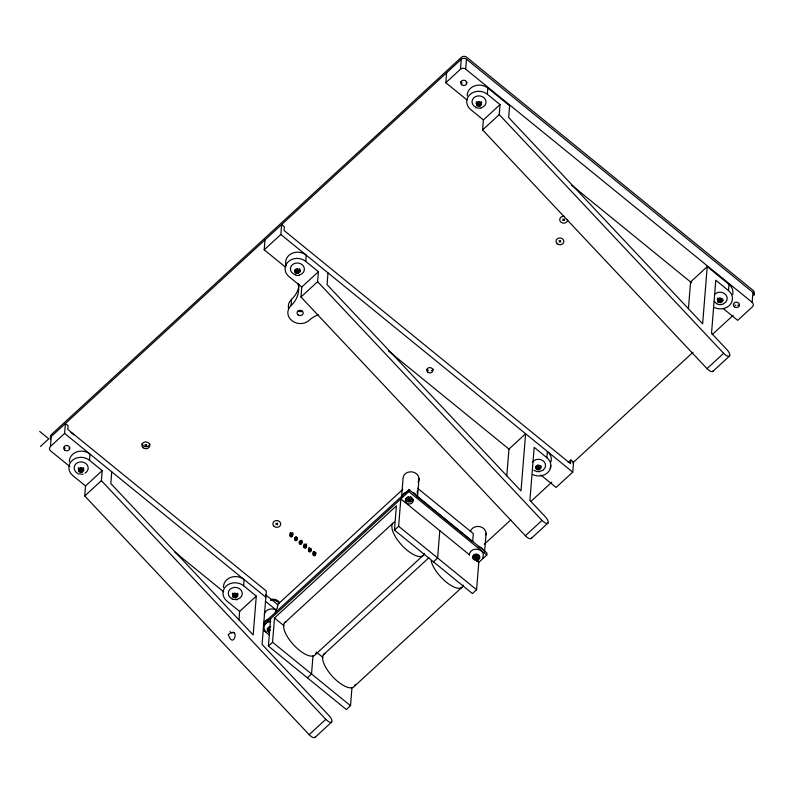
<?xml version="1.0" encoding="UTF-8"?>
<svg xmlns="http://www.w3.org/2000/svg" width="794" height="794" viewBox="0 0 794 794"><rect width="100%" height="100%" fill="white"/><g stroke="black" fill="none" stroke-linecap="round" stroke-linejoin="round"><path stroke-width="1.19" d="M69.912 466.614L50.687 450.962A3.692 3.186 4.6 0 1 50.459 446.456L51.263 436.511L461.274 59.292A3.692 3.186 4.6 0 1 466.495 59.203L752.95 292.41A3.692 3.186 4.6 0 1 754.052 295.477M50.459 446.456L64.612 433.445L65.406 423.5L68.125 425.713L67.827 429.445L266.347 591.054L262.07 644.43L329.143 715.781A6.163 2.432 47.4 0 1 331.694 722.044L315.039 737.368M78.239 469.423L80.154 467.656L82.933 468.252L83.787 470.614L81.861 472.38L79.082 471.785L78.378 467.686M78.656 470.604L78.805 468.867L79.082 471.785M80.472 472.083L80.611 470.346M81.008 470.018L81.177 467.964M81.861 472.38L82 470.644L83.926 468.867M83.36 469.433L83.499 467.686M315.327 736.753A6.163 2.432 47.4 0 1 309.144 734.658L84.73 495.952L85.534 485.958L102.188 470.644L89.504 460.312A12.317 10.63 4.6 0 0 72.105 460.589A12.317 10.63 4.6 0 0 72.85 475.626L85.534 485.958M89.504 460.312L90 454.089A12.317 10.63 4.6 0 0 76.482 452.004A12.317 10.63 4.6 0 0 69.376 461.949M84.73 495.952L101.384 480.638L102.188 470.644M111.755 471.805L110.813 483.546L253.167 634.972L256.293 596.096L243.609 585.764A12.317 10.63 4.6 0 0 226.211 586.041A12.317 10.63 4.6 0 0 226.955 601.088L239.639 611.42L238.954 619.916M232.344 594.885L234.26 593.118L237.039 593.704L237.892 596.066L235.967 597.832L233.188 597.247L232.483 593.148M232.761 596.066L232.91 594.319L233.188 597.247M234.577 597.535L234.716 595.798M235.113 595.47L235.282 593.426M235.967 597.832L236.106 596.096L238.031 594.329M285.602 267.241L264.194 249.812L264.998 239.877M237.466 594.885L237.605 593.148M243.609 585.764L244.105 579.551A12.317 10.63 4.6 0 0 230.588 577.456A12.317 10.63 4.6 0 0 223.481 587.411M264.194 249.812L280.848 234.498L281.652 224.553L284.371 226.766L284.073 230.498L570.519 463.696L570.826 459.964L573.546 462.177L572.742 472.122L556.088 487.447L540.754 474.961M318.285 314.752A28.892 24.922 4.6 0 0 309.194 320.31A12.317 10.63 4.6 0 1 291.795 320.587A12.317 10.63 4.6 0 1 291.061 305.551L291.557 299.338A28.892 24.922 4.6 0 0 299.06 284.818M294.892 271.667L295.031 269.93L295.318 272.848L298.087 273.444L300.013 271.677L300.152 269.93M296.708 273.146L296.847 271.409M297.244 271.082L297.403 269.027M268.521 630.396L268.66 628.659L268.948 631.577L268.094 629.215L270.02 627.449M298.087 273.444L298.236 271.707L299.517 270.526M351.98 687.535L350.511 705.707L346.353 709.538L268.392 646.078L270.595 618.734M299.586 270.496L299.725 268.749M268.392 646.078L272.55 642.247L274.506 618.01L396.414 505.857L394.459 530.084L472.42 593.555L476.579 589.724L478.782 562.38L486.772 555.026L486.94 553.041L408.979 489.57L263.489 623.429M275.439 613.037L275.697 609.772L277.364 608.244L277.662 604.512L402.856 489.332M531.553 537.816A6.163 2.432 47.4 0 1 525.37 535.722L300.966 297.016L301.77 287.021L318.424 271.707L305.73 261.375A12.317 10.63 4.6 0 0 288.341 261.653A12.317 10.63 4.6 0 0 289.076 276.689L301.77 287.021M305.73 261.375L306.236 255.152A12.317 10.63 4.6 0 0 291.309 253.703A12.317 10.63 4.6 0 0 286.158 265.762M292.678 532.665L292.4 536.149L291.338 537.131L290.177 536.188L290.455 532.705M290.177 536.188L291.239 535.206L291.428 532.883M297.194 537.578L297.006 539.9L295.934 540.883L294.782 539.93L294.961 537.617M294.782 539.93L295.844 538.957L296.033 536.635M300.966 297.016L317.62 281.701L318.424 271.707M301.889 540.168L301.611 543.642L300.539 544.624L299.388 543.682L299.566 541.359M299.388 543.682L300.45 542.699L300.638 540.386M306.494 543.92L306.216 547.394L305.144 548.376L303.993 547.433L304.271 543.95M303.993 547.433L305.055 546.451L305.243 544.128M327.991 272.868L327.049 284.609L521.003 490.92L525.608 433.742L508.954 449.067L506.8 475.834M311.01 548.823L310.821 551.145L309.749 552.128L308.598 551.185L308.876 547.701M308.598 551.185L309.66 550.202L309.849 547.88M315.615 552.574L315.426 554.897L314.355 555.869L313.193 554.927L313.481 551.453M313.193 554.927L314.265 553.944L314.454 551.631M312.995 655.804L311.536 673.977L307.367 677.808M394.459 530.084L398.628 526.253L400.821 498.92L469.274 554.639M401.615 496.389L403.024 478.842A8.009 6.908 4.6 0 1 412.761 472.003A8.009 6.908 4.6 0 1 418.11 482.057M263.32 625.414L408.821 491.565L408.979 489.57M409.257 500.587L409.416 498.602M466.941 99.915L445.821 82.715L446.625 72.77M417.237 492.885L417.426 490.583M417.505 497.302L419.014 478.584M445.821 82.715L460.48 69.237L461.274 59.292M723.314 308.618L737.715 320.349L752.375 306.861A3.692 3.186 4.6 0 0 752.146 302.345L465.691 69.147L466.495 59.203M439.807 530.65L437.603 557.993L433.445 561.824M476.092 103.389L478.018 101.622L480.787 102.218L481.64 104.58L479.715 106.346L476.946 105.751L476.231 101.652M476.519 104.57L476.658 102.833L476.946 105.751M478.325 106.049L478.474 104.312M478.861 103.984L479.03 101.93M479.715 106.346L479.854 104.6L481.779 102.833M481.214 103.399L481.353 101.652M713.181 370.719A6.163 2.432 47.4 0 1 706.997 368.624L482.593 129.918L483.397 119.924L500.051 104.6L487.357 94.268A12.317 10.63 4.6 0 0 469.969 94.555A12.317 10.63 4.6 0 0 470.703 109.592L483.397 119.924M487.357 94.268L487.853 88.055A12.317 10.63 4.6 0 0 474.346 85.97A12.317 10.63 4.6 0 0 467.229 95.915M482.593 129.918L499.247 114.604L500.051 104.6M473.829 557.835L473.968 556.098L474.256 559.016L477.025 559.611L478.951 557.835L479.09 556.098L477.164 557.864L477.025 559.611M475.636 559.313L475.785 557.577M476.172 557.249L476.34 555.195M484.588 551.909L486.097 533.191M536.019 467.974L536.158 466.237L536.446 469.155L539.225 469.74L541.141 467.974L540.297 465.612L537.518 465.026L535.593 466.793L536.446 469.155M537.836 469.453L537.975 467.706M538.372 467.378L538.531 465.334M539.225 469.74L539.364 468.003L541.28 466.237M532.834 474.643A12.317 10.63 4.6 0 0 548.604 471.646A12.317 10.63 4.6 0 0 546.858 457.672L547.364 451.458A12.317 10.63 4.6 0 1 551.046 461.681M688.428 308.737L690.582 281.969L707.236 266.645L728.991 284.361A12.317 10.63 4.6 0 1 732.673 294.584M707.236 266.645L702.63 323.823L508.666 117.512L509.609 105.771L487.853 88.055M717.647 300.876L717.786 299.13M720.843 302.643L720.982 300.906L722.907 299.139L722.768 300.876L720.843 302.643L718.074 302.057L717.359 297.958M719.463 302.345L719.602 300.608M719.999 300.281L720.158 298.236M714.461 307.546A12.317 10.63 4.6 0 0 730.232 304.549A12.317 10.63 4.6 0 0 728.485 290.574L728.991 284.361M752.146 302.345L752.95 292.41M40.434 446.466L48.762 438.814L39.7 431.43M80.174 470.782L81.842 469.254M296.41 271.846L298.078 270.317M478.038 104.748L479.695 103.22M145.034 446.099L146.692 444.571M562.837 220.514L564.494 218.985M559.085 242.13L560.753 240.602M275.945 524.705L277.612 523.167M234.28 596.244L235.947 594.706M239.639 611.42L256.293 596.096M408.592 499.366L410.25 497.828M408.424 501.351L410.091 499.823M284.391 623.052L392.643 523.464M315.446 654.504L423.698 554.917M323.376 654.782L428.899 557.706M537.538 468.152L539.205 466.614M719.166 301.055L720.823 299.517M568.196 462.386L570.826 459.964M484.38 544.208L510.81 519.901M530.849 501.461L551.81 482.176M572.762 462.892L693.033 352.248M712.168 334.641L733.12 315.357M475.348 558.013L477.005 556.485M354.432 686.234L462.684 586.647M309.144 734.658L325.798 719.334A6.163 2.432 47.4 0 0 331.694 722.044M525.37 535.722L542.024 520.398A6.163 2.432 47.4 0 0 547.92 523.107L531.265 538.431M706.997 368.624L723.652 353.3A6.163 2.432 47.4 0 0 729.547 356.01L712.893 371.334M543.433 470.058L538.739 471.894M723.592 303.983L720.366 304.787L717.061 304.082M234.319 632.719L231.56 632.788L229.883 631.677M480.916 108.272L475.934 107.785M299.288 275.369L295.944 275.429M83.062 474.306L78.07 473.82L75.44 471.656M237.168 599.758L232.176 599.271M477.085 104.014L479.854 104.6M718.213 300.311L720.982 300.906M295.457 271.111L298.236 271.707M536.585 467.408L539.364 468.003M79.221 470.048L82 470.644M474.395 557.279L477.164 557.864M233.327 595.5L236.106 596.096M269.087 629.841L270.476 630.128M537.042 471.725L533.925 470.217M728.485 290.574L715.791 280.242L711.523 333.282L727.006 349.747A6.163 2.432 47.4 0 1 729.547 356.01M477.958 103.25L479.774 104.719M719.086 299.546L720.902 301.025M571.601 185.111L691.624 282.823M562.757 219.015L564.574 220.494M559.016 240.632L560.832 242.11M280.848 234.498L572.742 472.122M546.858 457.672L534.173 447.34L529.906 500.389L545.379 516.844A6.163 2.432 47.4 0 1 547.92 523.107M296.331 270.347L298.147 271.816M537.459 466.644L539.275 468.123M388.326 350.869L509.113 449.206M417.614 488.27L473.313 533.618L472.658 541.697L416.959 496.349M408.821 491.565L486.772 555.026M408.513 497.858L410.329 499.337M408.354 499.853L410.17 501.322M475.269 556.515L477.085 557.984M476.876 560.832L478.782 562.38M398.628 526.253L476.579 589.724M291.239 535.206L292.4 536.149M295.844 538.957L297.006 539.9M300.45 542.699L301.611 543.642M305.055 546.451L306.216 547.394M309.66 550.202L310.821 551.145M314.265 553.944L315.426 554.897M275.875 523.196L277.682 524.675M144.955 444.59L146.771 446.069M265.772 594.895L278.168 604.988M64.612 433.445L265.861 597.257M265.275 601.108L276.719 610.437M274.506 618.01L284.014 625.751M316.34 652.063L322.989 657.482M80.105 469.284L81.911 470.753M234.21 594.736L236.017 596.215M174.69 551.919L223.71 591.828M263.449 630.247L269.156 634.892M272.55 642.247L350.511 705.707M499.247 114.604L723.652 353.3M317.62 281.701L542.024 520.398M101.384 480.638L325.798 719.334M722.768 300.876L721.915 298.514L719.146 297.929L717.22 299.695L718.074 302.057M478.951 557.835L478.097 555.482L475.328 554.887L473.403 556.654L474.256 559.016M300.013 271.677L299.159 269.315L296.39 268.719L294.465 270.486L295.318 272.848M50.459 439.608A3.692 3.186 4.6 0 1 51.263 436.511M149.868 444.164A3.94 3.404 4.6 0 1 145.679 446.724A3.94 3.404 4.6 0 1 142.086 443.409M50.617 437.623A3.692 3.186 4.6 0 1 51.421 434.526L461.433 57.307A3.692 3.186 4.6 0 1 466.654 57.218L753.109 290.415A3.692 3.186 4.6 0 1 753.883 294.256M291.08 535.92A1.479 1.27 4.6 0 1 290.157 533.975A1.479 1.27 4.6 0 1 292.579 533.935A1.479 1.27 4.6 0 1 291.845 535.91M295.011 539.354A1.479 1.27 4.6 0 1 295.447 537.24A1.479 1.27 4.6 0 1 297.482 538.521A1.479 1.27 4.6 0 1 295.328 539.553M299.616 543.106A1.479 1.27 4.6 0 1 299.616 541.22A1.479 1.27 4.6 0 1 301.789 541.429A1.479 1.27 4.6 0 1 301.412 543.275M304.539 547.046A1.479 1.27 4.6 0 1 304.052 545.131A1.479 1.27 4.6 0 1 306.315 545.091A1.479 1.27 4.6 0 1 306.008 547.026M309.144 550.798A1.479 1.27 4.6 0 1 308.826 548.723A1.479 1.27 4.6 0 1 311.188 549.22A1.479 1.27 4.6 0 1 309.888 550.957M314.106 554.669A1.479 1.27 4.6 0 1 313.183 552.723A1.479 1.27 4.6 0 1 315.605 552.684A1.479 1.27 4.6 0 1 314.871 554.659M292.877 533.32A1.479 1.27 4.6 0 1 291.626 533.975M290.882 533.816A1.479 1.27 4.6 0 1 290.157 533.052M315.675 552.326A1.479 1.27 4.6 0 1 314.652 552.723M313.908 552.564A1.479 1.27 4.6 0 1 313.342 552.098M567.601 219.69A3.94 3.404 4.6 0 1 563.492 223.144A3.94 3.404 4.6 0 1 559.76 219.223A3.94 3.404 4.6 0 1 564.524 216.444M270.972 600.373A7.017 6.054 4.6 0 1 279.002 603.073M270.863 600.066A7.394 6.372 4.6 0 1 279.309 602.904M270.913 599.44A7.394 6.372 4.6 0 1 279.359 602.289M469.333 555.314A7.017 6.054 4.6 0 1 477.869 549.309A7.017 6.054 4.6 0 1 482.563 558.132M478.445 561.021A7.017 6.054 4.6 0 1 476.638 561.259M269.156 632.6A3.692 3.186 4.6 0 1 267.26 629.037A3.692 3.186 4.6 0 1 270.714 626.615M266.288 632.123A7.017 6.054 4.6 0 1 264.442 625.543A7.017 6.054 4.6 0 1 270.734 621.692M302.464 311.188A3.692 3.186 4.6 0 1 298.772 311.248M475.785 107.24A7.017 6.054 4.6 0 1 473.859 97.731A7.017 6.054 4.6 0 1 484.955 98.803A7.017 6.054 4.6 0 1 481.134 107.756M714.997 294.028A7.017 6.054 4.6 0 1 725.537 294.455A7.017 6.054 4.6 0 1 723.92 303.427M716.913 303.536A7.017 6.054 4.6 0 1 714.243 301.363M532.317 462.396A7.017 6.054 4.6 0 1 542.57 460.451A7.017 6.054 4.6 0 1 543.701 469.542M538.828 471.398A7.017 6.054 4.6 0 1 537.012 471.219M295.874 274.913A7.017 6.054 4.6 0 1 291.497 265.643A7.017 6.054 4.6 0 1 302.98 265.464A7.017 6.054 4.6 0 1 299.507 274.853M75.251 471.1A7.017 6.054 4.6 0 1 77.415 462.773A7.017 6.054 4.6 0 1 87.092 464.837A7.017 6.054 4.6 0 1 84.938 473.164M232.027 598.726A7.017 6.054 4.6 0 1 230.111 589.217A7.017 6.054 4.6 0 1 241.197 590.299A7.017 6.054 4.6 0 1 237.376 599.252M69.664 447.756A3.692 3.186 4.6 0 1 68.919 448.273M65.237 448.332A3.692 3.186 4.6 0 1 64.443 447.836M433.335 369.17A3.692 3.186 4.6 0 1 432.79 369.845M432.045 370.361A3.692 3.186 4.6 0 1 431.172 370.689M428.353 370.421A3.692 3.186 4.6 0 1 426.954 369.27M738.619 304.985A3.692 3.186 4.6 0 1 737.745 305.323M735.84 305.353A3.692 3.186 4.6 0 1 734.936 305.045M466.683 82.487A3.692 3.186 4.6 0 1 465.949 83.003M462.257 83.062A3.692 3.186 4.6 0 1 460.848 81.911M70.954 432.621A7.394 6.372 4.6 0 1 73.763 434.913M478.246 546.5A8.009 6.908 4.6 0 1 483.258 549.637M470.296 531.662A8.009 6.908 4.6 0 1 479.844 526.611A8.009 6.908 4.6 0 1 485.908 534.987M264.184 614.159A8.009 6.908 4.6 0 1 275.697 609.772M401.615 496.935A8.009 6.908 4.6 0 1 407.024 491.952M413.128 492.548A8.009 6.908 4.6 0 1 417.058 496.687M263.39 624.104A8.009 6.908 4.6 0 1 268.799 619.121M411.5 497.501A2.461 2.124 4.6 0 1 409.525 500.726A2.461 2.124 4.6 0 1 407.243 497.57M407.61 497.123A2.461 2.124 4.6 0 1 408.682 496.558M410.558 496.736A2.461 2.124 4.6 0 1 411.084 497.064M460.48 69.237A3.692 3.186 4.6 0 1 465.691 69.147M550.639 465.433A3.077 2.66 4.6 0 1 549.964 468.023M297.988 283.448A28.892 24.922 4.6 0 1 291.061 305.551M288.609 308.757A12.317 10.63 4.6 0 1 291.557 299.338M413.267 499.416A3.94 3.404 4.6 0 1 409.069 501.977A3.94 3.404 4.6 0 1 405.486 498.662M424.353 553.398A22.172 8.774 47.4 0 1 402.409 545.865A22.172 8.774 47.4 0 1 394.489 522.095M316.101 652.986A22.172 8.774 47.4 0 1 294.157 645.453A22.172 8.774 47.4 0 1 286.237 621.682M355.077 684.716A22.172 8.774 47.4 0 1 333.143 677.183A22.172 8.774 47.4 0 1 325.222 653.412M463.329 585.128A22.172 8.774 47.4 0 1 447.677 583.223A22.172 8.774 47.4 0 1 431.162 560.981M228.295 634.624C233.783 650.862 240.423 624.769 228.295 634.624M143.198 447.786A3.94 3.404 4.6 0 0 149.709 446.149A3.94 3.404 4.6 0 0 144.687 442.06A3.94 3.404 4.6 0 0 143.198 447.786M557.259 243.818A3.94 3.404 4.6 0 0 563.77 242.19A3.94 3.404 4.6 0 0 558.738 238.101A3.94 3.404 4.6 0 0 557.259 243.818M274.119 526.382A3.94 3.404 4.6 0 0 280.619 524.755A3.94 3.404 4.6 0 0 275.597 520.666A3.94 3.404 4.6 0 0 274.119 526.382M473.681 559.542A3.692 3.186 4.6 0 0 479.784 558.013A3.692 3.186 4.6 0 0 475.07 554.182A3.692 3.186 4.6 0 0 473.681 559.542M64.651 450.059A3.077 2.66 4.6 0 0 69.733 448.789A3.077 2.66 4.6 0 0 65.813 445.593A3.077 2.66 4.6 0 0 64.651 450.059M734.351 306.772A3.077 2.66 4.6 0 0 739.432 305.501A3.077 2.66 4.6 0 0 735.512 302.306A3.077 2.66 4.6 0 0 734.351 306.772M461.681 84.789A3.077 2.66 4.6 0 0 466.763 83.519A3.077 2.66 4.6 0 0 462.833 80.323A3.077 2.66 4.6 0 0 461.681 84.789M298.048 314.851A3.077 2.66 4.6 0 0 303.129 313.57A3.077 2.66 4.6 0 0 299.199 310.375A3.077 2.66 4.6 0 0 298.048 314.851M427.777 372.148A3.077 2.66 4.6 0 0 432.859 370.877A3.077 2.66 4.6 0 0 428.939 367.682A3.077 2.66 4.6 0 0 427.777 372.148M406.597 503.039A3.94 3.404 4.6 0 0 413.108 501.411A3.94 3.404 4.6 0 0 408.076 497.312A3.94 3.404 4.6 0 0 406.597 503.039"/></g></svg>
